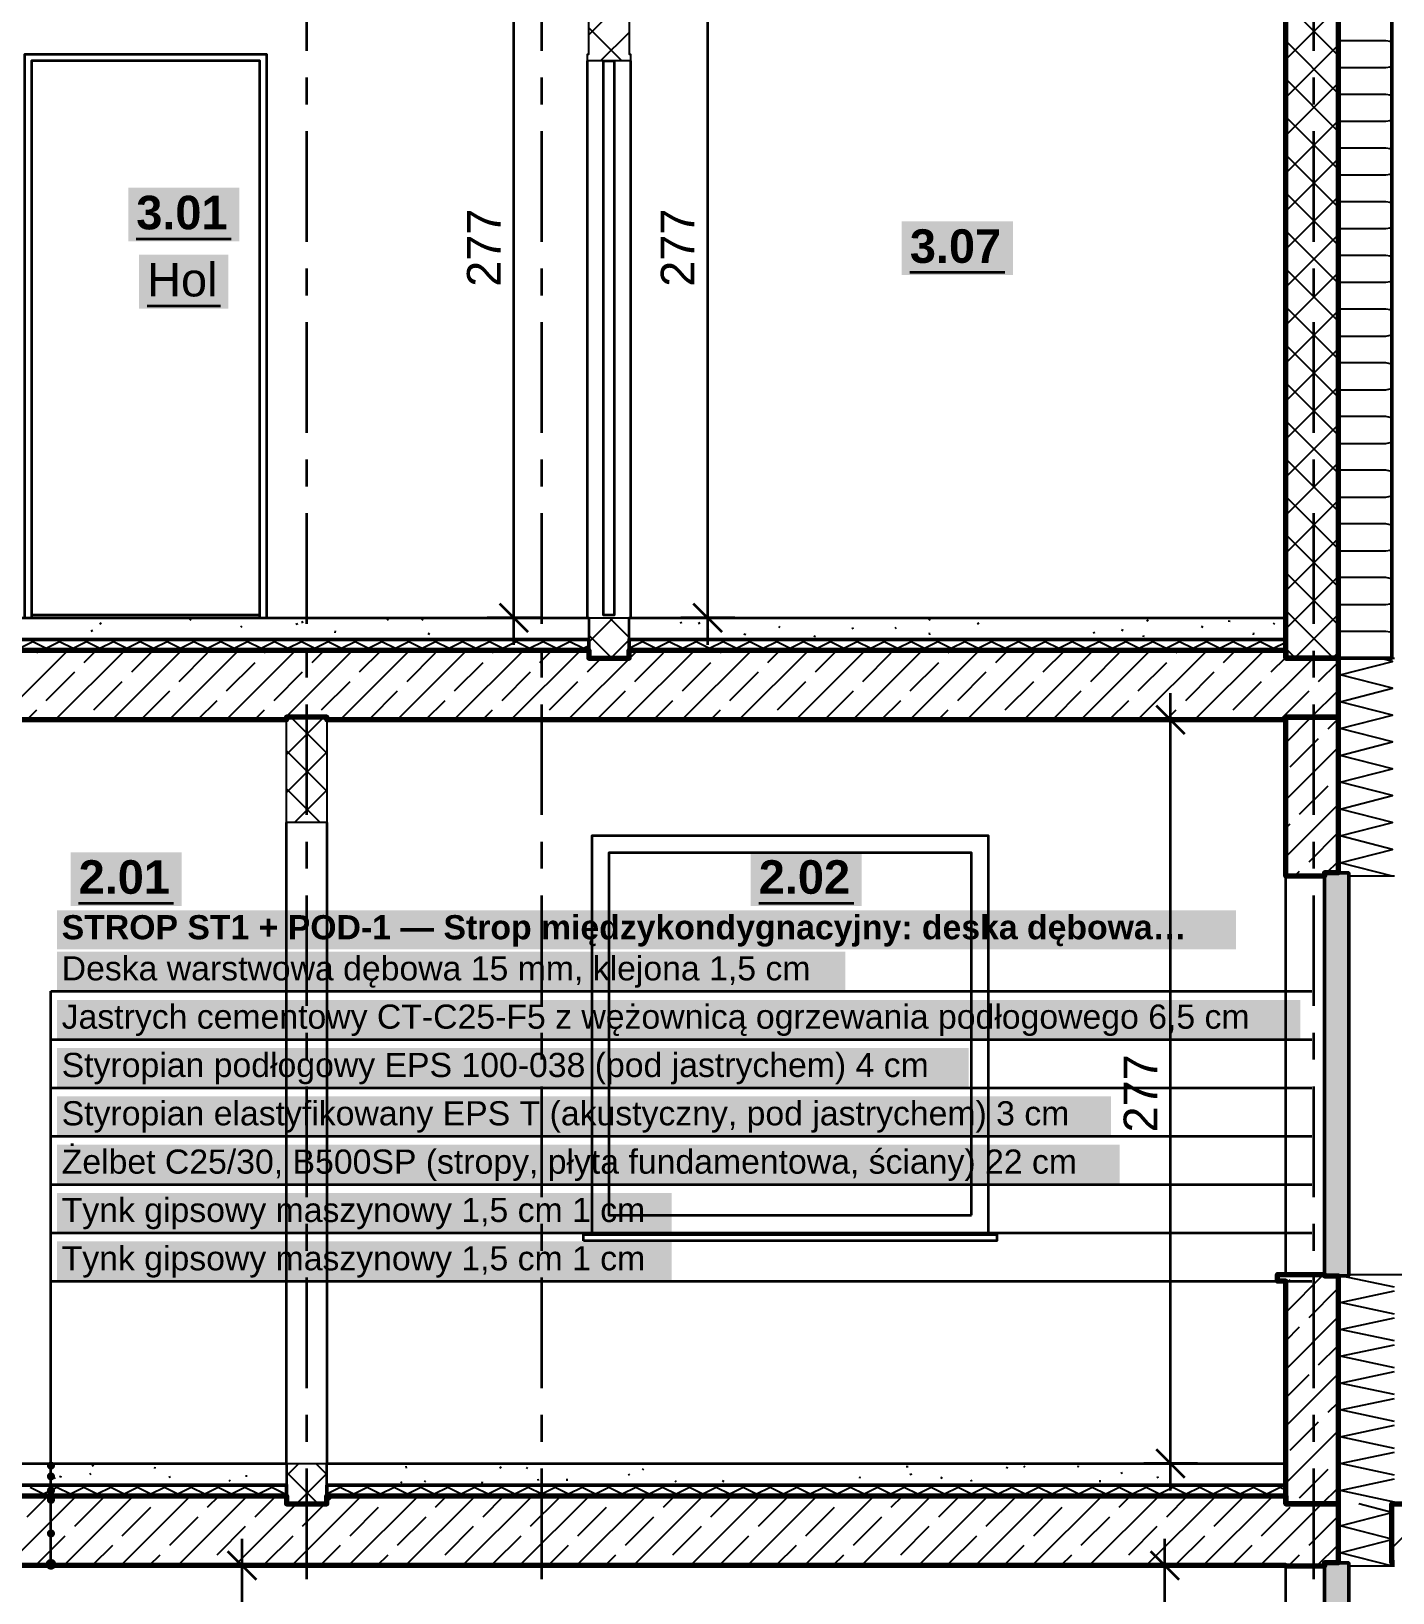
# Model space of a CAD drawing. Header units: metres. Extents: x -12.4 to 6.7, y -2 to 11.9.
# Drawn here: x -4.78 to 0.29, y 2.67 to 8.49 of the extents above; entities that cross this region are included whole.
import ezdxf

# ---------------------------------------------------------------- set-up
doc = ezdxf.new("R2010")
doc.units = ezdxf.units.M
doc.linetypes.add('PUNKTOWA', pattern=[10.5, 8.4, -1.05, 0, -1.05])
for name, color, linetype, lineweight in [('A-KRESKOWANIE', 8, 'Continuous', 18), ('A-MASKA', 7, 'Continuous', 18), ('A-OPISY', 2, 'Continuous', 25), ('A-OSIE', 1, 'PUNKTOWA', 25), ('A-POMIESZCZENIA', 2, 'Continuous', 25), ('A-SCIANY-IZOL', 4, 'Continuous', 35), ('A-SCIANY-KONSTR', 7, 'Continuous', 50), ('A-SCIANY-WYK', 8, 'Continuous', 18), ('A-STROPY', 7, 'Continuous', 50), ('A-WARSTWY', 8, 'Continuous', 25), ('A-WIDOK', 7, 'Continuous', 25), ('A-WYMIARY', 1, 'Continuous', 25), ('A-WYPELNIENIA', 9, 'Continuous', 18)]:
    doc.layers.add(name, color=color, linetype=linetype, lineweight=lineweight)
doc.styles.add('PL_ARIAL', font='arial.ttf')
doc.styles.add('PL_ARIAL_B', font='arialbd.ttf')

msp = doc.modelspace()

# ---------------------------------------------------------------- hatches: boundary and pattern name
at = {"layer": 'A-MASKA', "true_color": 0xffffff}
for points in [[(-4.6799, 5.0657), (-0.2895, 5.0657), (-0.2895, 5.2105), (-4.6799, 5.2105)], [(-4.6799, 4.9127), (-1.744, 4.9127), (-1.744, 5.0575), (-4.6799, 5.0575)], [(-4.6799, 4.7327), (-0.0499, 4.7327), (-0.0499, 4.8775), (-4.6799, 4.8775)], [(-4.6799, 4.5527), (-1.2857, 4.5527), (-1.2857, 4.6975), (-4.6799, 4.6975)], [(-4.6799, 4.3727), (-0.7554, 4.3727), (-0.7554, 4.5175), (-4.6799, 4.5175)], [(-4.6799, 4.1927), (-0.7234, 4.1927), (-0.7234, 4.3375), (-4.6799, 4.3375)], [(-4.6799, 4.0127), (-2.3913, 4.0127), (-2.3913, 4.1575), (-4.6799, 4.1575)], [(-4.6799, 3.8327), (-2.3913, 3.8327), (-2.3913, 3.9775), (-4.6799, 3.9775)]]:
    msp.add_hatch(color=7, dxfattribs=at).paths.add_polyline_path(points)
at = {"layer": 'A-OPISY', "true_color": 0x000000}
for points in [[(-4.6874, 3.1425), (-4.6879, 3.1464), (-4.6894, 3.15), (-4.6918, 3.1531), (-4.6949, 3.1555), (-4.6986, 3.157), (-4.7024, 3.1575), (-4.7063, 3.157), (-4.7099, 3.1555), (-4.713, 3.1531), (-4.7154, 3.15), (-4.7169, 3.1464), (-4.7174, 3.1425), (-4.7169, 3.1386), (-4.7154, 3.135), (-4.713, 3.1319), (-4.7099, 3.1295), (-4.7063, 3.128), (-4.7024, 3.1275), (-4.6986, 3.128), (-4.6949, 3.1295), (-4.6918, 3.1319), (-4.6894, 3.135), (-4.6879, 3.1386)], [(-4.6874, 3.1025), (-4.6879, 3.1064), (-4.6894, 3.11), (-4.6918, 3.1131), (-4.6949, 3.1155), (-4.6986, 3.117), (-4.7024, 3.1175), (-4.7063, 3.117), (-4.7099, 3.1155), (-4.713, 3.1131), (-4.7154, 3.11), (-4.7169, 3.1064), (-4.7174, 3.1025), (-4.7169, 3.0986), (-4.7154, 3.095), (-4.713, 3.0919), (-4.7099, 3.0895), (-4.7063, 3.088), (-4.7024, 3.0875), (-4.6986, 3.088), (-4.6949, 3.0895), (-4.6918, 3.0919), (-4.6894, 3.095), (-4.6879, 3.0986)], [(-4.6874, 3.05), (-4.6879, 3.0539), (-4.6894, 3.0575), (-4.6918, 3.0606), (-4.6949, 3.063), (-4.6986, 3.0645), (-4.7024, 3.065), (-4.7063, 3.0645), (-4.7099, 3.063), (-4.713, 3.0606), (-4.7154, 3.0575), (-4.7169, 3.0539), (-4.7174, 3.05), (-4.7169, 3.0461), (-4.7154, 3.0425), (-4.713, 3.0394), (-4.7099, 3.037), (-4.7063, 3.0355), (-4.7024, 3.035), (-4.6986, 3.0355), (-4.6949, 3.037), (-4.6918, 3.0394), (-4.6894, 3.0425), (-4.6879, 3.0461)], [(-4.6874, 3.015), (-4.6879, 3.0189), (-4.6894, 3.0225), (-4.6918, 3.0256), (-4.6949, 3.028), (-4.6986, 3.0295), (-4.7024, 3.03), (-4.7063, 3.0295), (-4.7099, 3.028), (-4.713, 3.0256), (-4.7154, 3.0225), (-4.7169, 3.0189), (-4.7174, 3.015), (-4.7169, 3.0111), (-4.7154, 3.0075), (-4.713, 3.0044), (-4.7099, 3.002), (-4.7063, 3.0005), (-4.7024, 3), (-4.6986, 3.0005), (-4.6949, 3.002), (-4.6918, 3.0044), (-4.6894, 3.0075), (-4.6879, 3.0111)], [(-4.6874, 2.89), (-4.6879, 2.8939), (-4.6894, 2.8975), (-4.6918, 2.9006), (-4.6949, 2.903), (-4.6986, 2.9045), (-4.7024, 2.905), (-4.7063, 2.9045), (-4.7099, 2.903), (-4.713, 2.9006), (-4.7154, 2.8975), (-4.7169, 2.8939), (-4.7174, 2.89), (-4.7169, 2.8861), (-4.7154, 2.8825), (-4.713, 2.8794), (-4.7099, 2.877), (-4.7063, 2.8755), (-4.7024, 2.875), (-4.6986, 2.8755), (-4.6949, 2.877), (-4.6918, 2.8794), (-4.6894, 2.8825), (-4.6879, 2.8861)], [(-4.6824, 2.775), (-4.6831, 2.7802), (-4.6851, 2.785), (-4.6883, 2.7891), (-4.6924, 2.7923), (-4.6973, 2.7943), (-4.7024, 2.795), (-4.7076, 2.7943), (-4.7124, 2.7923), (-4.7166, 2.7891), (-4.7198, 2.785), (-4.7218, 2.7802), (-4.7224, 2.775), (-4.7218, 2.7698), (-4.7198, 2.765), (-4.7166, 2.7609), (-4.7124, 2.7577), (-4.7076, 2.7557), (-4.7024, 2.755), (-4.6973, 2.7557), (-4.6924, 2.7577), (-4.6883, 2.7609), (-4.6851, 2.765), (-4.6831, 2.7698)]]:
    msp.add_hatch(color=7, dxfattribs=at).paths.add_polyline_path(points)
at = {"layer": 'A-POMIESZCZENIA', "true_color": 0xffffff}
for points in [[(-4.4148, 7.7025), (-4.0012, 7.7025), (-4.0012, 7.9025), (-4.4148, 7.9025)], [(-1.5343, 7.5775), (-1.1207, 7.5775), (-1.1207, 7.7775), (-1.5343, 7.7775)], [(-4.3743, 7.4525), (-4.0417, 7.4525), (-4.0417, 7.6525), (-4.3743, 7.6525)], [(-4.6293, 5.2275), (-4.2157, 5.2275), (-4.2157, 5.4275), (-4.6293, 5.4275)], [(-2.0968, 5.2275), (-1.6832, 5.2275), (-1.6832, 5.4275), (-2.0968, 5.4275)]]:
    msp.add_hatch(color=7, dxfattribs=at).paths.add_polyline_path(points)
at = {"layer": 'A-WYPELNIENIA', "true_color": 0x000000}
for points in [[(0.04, 3.85), (0.04, 5.35), (0.13, 5.35), (0.13, 3.85)], [(0.13, 0), (0.04, 0), (0.04, 2.78), (0.13, 2.78)]]:
    msp.add_hatch(color=7, dxfattribs=at).paths.add_polyline_path(points)

# ---------------------------------------------------------------- linework, layer by layer
at = {"layer": 'A-KRESKOWANIE', "lineweight": 25, "ltscale": 0.05}
for points in [[(-2.7, 8.4723), (-2.55, 8.6223)], [(0.09, 8.3953), (-0.105, 8.5903)], [(-0.105, 8.3803), (0.09, 8.5753)], [(-2.5767, 8.375), (-2.7, 8.4983)], [(-2.6559, 8.375), (-2.55, 8.4809)], [(0.09, 8.2539), (-0.105, 8.4489)], [(-0.105, 8.2389), (0.09, 8.4339)], [(0.29, 8.4439), (0.2846, 8.447), (0.2675, 8.45), (0.09, 8.45)], [(0.09, 8.35), (0.2675, 8.35), (0.2846, 8.353), (0.29, 8.3561)], [(0.09, 8.1124), (-0.105, 8.3074)], [(-0.105, 8.0974), (0.09, 8.2924)], [(0.29, 8.2439), (0.2846, 8.247), (0.2675, 8.25), (0.09, 8.25)], [(0.09, 7.971), (-0.105, 8.166)], [(-0.105, 7.956), (0.09, 8.151)], [(0.09, 8.15), (0.2675, 8.15), (0.2846, 8.153), (0.29, 8.1561)], [(0.29, 8.0439), (0.2846, 8.047), (0.2675, 8.05), (0.09, 8.05)], [(0.09, 7.8296), (-0.105, 8.0246)], [(-0.105, 7.8146), (0.09, 8.0096)], [(0.09, 7.95), (0.2675, 7.95), (0.2846, 7.953), (0.29, 7.9561)], [(0.09, 7.6882), (-0.105, 7.8832)], [(-0.105, 7.6732), (0.09, 7.8682)], [(0.29, 7.8439), (0.2846, 7.847), (0.2675, 7.85), (0.09, 7.85)], [(0.09, 7.5468), (-0.105, 7.7418)], [(0.09, 7.75), (0.2675, 7.75), (0.2846, 7.753), (0.29, 7.7561)], [(-0.105, 7.5318), (0.09, 7.7268)], [(0.29, 7.6439), (0.2846, 7.647), (0.2675, 7.65), (0.09, 7.65)], [(0.09, 7.4053), (-0.105, 7.6003)], [(-0.105, 7.3903), (0.09, 7.5853)], [(0.09, 7.55), (0.2675, 7.55), (0.2846, 7.553), (0.29, 7.5561)], [(0.09, 7.2639), (-0.105, 7.4589)], [(0.29, 7.4439), (0.2846, 7.447), (0.2675, 7.45), (0.09, 7.45)], [(-0.105, 7.2489), (0.09, 7.4439)], [(0.09, 7.35), (0.2675, 7.35), (0.2846, 7.353), (0.29, 7.3561)], [(0.09, 7.1225), (-0.105, 7.3175)], [(-0.105, 7.1075), (0.09, 7.3025)], [(0.29, 7.2439), (0.2846, 7.247), (0.2675, 7.25), (0.09, 7.25)], [(0.09, 6.9811), (-0.105, 7.1761)], [(-0.105, 6.9661), (0.09, 7.1611)], [(0.09, 7.15), (0.2675, 7.15), (0.2846, 7.153), (0.29, 7.1561)], [(0.29, 7.0439), (0.2846, 7.047), (0.2675, 7.05), (0.09, 7.05)], [(0.09, 6.8396), (-0.105, 7.0346)], [(-0.105, 6.8246), (0.09, 7.0196)], [(0.09, 6.95), (0.2675, 6.95), (0.2846, 6.953), (0.29, 6.9561)], [(0.09, 6.6982), (-0.105, 6.8932)], [(-0.105, 6.6832), (0.09, 6.8782)], [(0.29, 6.8439), (0.2846, 6.847), (0.2675, 6.85), (0.09, 6.85)], [(0.09, 6.5568), (-0.105, 6.7518)], [(0.09, 6.75), (0.2675, 6.75), (0.2846, 6.753), (0.29, 6.7561)], [(-0.105, 6.5418), (0.09, 6.7368)], [(0.29, 6.6439), (0.2846, 6.647), (0.2675, 6.65), (0.09, 6.65)], [(0.09, 6.4154), (-0.105, 6.6104)], [(-0.105, 6.4004), (0.09, 6.5954)], [(0.09, 6.55), (0.2675, 6.55), (0.2846, 6.553), (0.29, 6.5561)], [(0.09, 6.274), (-0.105, 6.469)], [(-0.105, 6.259), (0.09, 6.454)], [(0.29, 6.4439), (0.2846, 6.447), (0.2675, 6.45), (0.09, 6.45)], [(0.09, 6.35), (0.2675, 6.35), (0.2846, 6.353), (0.29, 6.3561)], [(-4.5152, 6.2759), (-4.519, 6.2818)], [(-4.1806, 6.291), (-4.1854, 6.296)], [(-3.7642, 6.2811), (-3.7665, 6.2877)], [(-3.4456, 6.2902), (-3.45, 6.2956)], [(-3.3166, 6.2899), (-3.3214, 6.295)], [(-2.7, 6.2095), (-2.6095, 6.3)], [(-2.55, 6.227), (-2.623, 6.3)], [(-2.3541, 6.2787), (-2.357, 6.2851)], [(-2.2911, 6.279), (-2.2855, 6.2832)], [(-1.432, 6.2914), (-1.4292, 6.2979)], [(-0.6174, 6.2872), (-0.6208, 6.2933)], [(-0.312, 6.2865), (-0.3189, 6.2875)], [(0.0725, 6.15), (-0.105, 6.3275)], [(-0.0725, 6.15), (0.09, 6.3125)], [(-4.5474, 6.2484), (-4.5515, 6.254)], [(-3.9906, 6.2646), (-3.9957, 6.2693)], [(-3.79, 6.2765), (-3.7837, 6.2796)], [(-3.6439, 6.245), (-3.6433, 6.252)], [(-3.297, 6.2386), (-3.2929, 6.2443)], [(-2.6145, 6.15), (-2.7, 6.2355)], [(-2.2545, 6.2526), (-2.2574, 6.2589)], [(-2.1155, 6.2367), (-2.1219, 6.2394)], [(-1.9868, 6.2638), (-1.9924, 6.2681)], [(-1.8599, 6.2284), (-1.8563, 6.2344)], [(-1.7205, 6.2604), (-1.7139, 6.2628)], [(-1.5539, 6.2593), (-1.5588, 6.2644)], [(-1.4298, 6.237), (-1.4311, 6.2439)], [(-1.2521, 6.278), (-1.2459, 6.2812)], [(-0.8223, 6.2446), (-0.8158, 6.2472)], [(-0.7133, 6.251), (-0.7119, 6.2579)], [(-0.6341, 6.229), (-0.6326, 6.2359)], [(-0.4121, 6.2648), (-0.4185, 6.2677)], [(-0.2248, 6.2373), (-0.2233, 6.2441)], [(-0.1452, 6.2759), (-0.1502, 6.2808)], [(0.29, 6.2439), (0.2846, 6.247), (0.2675, 6.25), (0.09, 6.25)], [(-4.8987, 5.92), (-4.6387, 6.18)], [(-4.82, 6.1875), (-4.77, 6.2125), (-4.72, 6.1875), (-4.67, 6.2125), (-4.62, 6.1875), (-4.57, 6.2125), (-4.52, 6.1875), (-4.47, 6.2125), (-4.42, 6.1875), (-4.37, 6.2125), (-4.32, 6.1875), (-4.27, 6.2125), (-4.22, 6.1875), (-4.17, 6.2125), (-4.12, 6.1875), (-4.07, 6.2125), (-4.02, 6.1875), (-3.97, 6.2125), (-3.92, 6.1875), (-3.87, 6.2125), (-3.82, 6.1875), (-3.77, 6.2125), (-3.72, 6.1875), (-3.67, 6.2125), (-3.62, 6.1875), (-3.57, 6.2125), (-3.52, 6.1875), (-3.47, 6.2125), (-3.42, 6.1875), (-3.37, 6.2125), (-3.32, 6.1875), (-3.27, 6.2125), (-3.22, 6.1875), (-3.17, 6.2125), (-3.12, 6.1875), (-3.07, 6.2125), (-3.02, 6.1875), (-2.97, 6.2125), (-2.92, 6.1875), (-2.87, 6.2125), (-2.82, 6.1875), (-2.77, 6.2125), (-2.72, 6.1875), (-2.7, 6.1975)], [(-4.7553, 6.1695), (-4.7448, 6.18)], [(-4.6866, 5.92), (-4.4266, 6.18)], [(-4.5785, 6.1342), (-4.5327, 6.18)], [(-4.4745, 5.92), (-4.2145, 6.18)], [(-4.4017, 6.0988), (-4.3205, 6.18)], [(-4.2623, 5.92), (-4.0023, 6.18)], [(-4.225, 6.0634), (-4.1189, 6.1695)], [(-4.0502, 5.92), (-3.7902, 6.18)], [(-3.9068, 6.1695), (-3.8963, 6.18)], [(-3.8381, 5.92), (-3.5781, 6.18)], [(-3.73, 6.1342), (-3.6841, 6.18)], [(-3.6259, 5.92), (-3.3659, 6.18)], [(-3.5532, 6.0988), (-3.472, 6.18)], [(-3.4138, 5.92), (-3.1538, 6.18)], [(-3.3764, 6.0634), (-3.2704, 6.1695)], [(-3.2017, 5.92), (-2.9417, 6.18)], [(-3.0582, 6.1695), (-3.0477, 6.18)], [(-2.9895, 5.92), (-2.7295, 6.18)], [(-2.8815, 6.1342), (-2.8356, 6.18)], [(-2.7774, 5.92), (-2.5174, 6.18)], [(-2.6181, 6.15), (-2.55, 6.2181)], [(-2.5653, 5.92), (-2.3053, 6.18)], [(-2.55, 6.1875), (-2.5, 6.2125), (-2.45, 6.1875), (-2.4, 6.2125), (-2.35, 6.1875), (-2.3, 6.2125), (-2.25, 6.1875), (-2.2, 6.2125), (-2.15, 6.1875), (-2.1, 6.2125), (-2.05, 6.1875), (-2, 6.2125), (-1.95, 6.1875), (-1.9, 6.2125), (-1.85, 6.1875), (-1.8, 6.2125), (-1.75, 6.1875), (-1.7, 6.2125), (-1.65, 6.1875), (-1.6, 6.2125), (-1.55, 6.1875), (-1.5, 6.2125), (-1.45, 6.1875), (-1.4, 6.2125), (-1.35, 6.1875), (-1.3, 6.2125), (-1.25, 6.1875), (-1.2, 6.2125), (-1.15, 6.1875), (-1.1, 6.2125), (-1.05, 6.1875), (-1, 6.2125), (-0.95, 6.1875), (-0.9, 6.2125), (-0.85, 6.1875), (-0.8, 6.2125), (-0.75, 6.1875), (-0.7, 6.2125), (-0.65, 6.1875), (-0.6, 6.2125), (-0.55, 6.1875), (-0.5, 6.2125), (-0.45, 6.1875), (-0.4, 6.2125), (-0.35, 6.1875), (-0.3, 6.2125), (-0.25, 6.1875), (-0.2, 6.2125), (-0.15, 6.1875), (-0.105, 6.21)], [(-2.5279, 6.0634), (-2.4218, 6.1695)], [(-2.3531, 5.92), (-2.0931, 6.18)], [(-2.2097, 6.1695), (-2.1992, 6.18)], [(-2.141, 5.92), (-1.881, 6.18)], [(-2.0329, 6.1342), (-1.9871, 6.18)], [(-1.9289, 5.92), (-1.6689, 6.18)], [(-1.8562, 6.0988), (-1.775, 6.18)], [(-1.7168, 5.92), (-1.4568, 6.18)], [(-1.6794, 6.0634), (-1.5733, 6.1695)], [(-1.5046, 5.92), (-1.2446, 6.18)], [(-1.3612, 6.1695), (-1.3507, 6.18)], [(-1.2925, 5.92), (-1.0325, 6.18)], [(-1.1844, 6.1342), (-1.1386, 6.18)], [(-1.0804, 5.92), (-0.8204, 6.18)], [(-1.0076, 6.0988), (-0.9264, 6.18)], [(-0.8682, 5.92), (-0.6082, 6.18)], [(-0.8309, 6.0634), (-0.7248, 6.1695)], [(-0.6561, 5.92), (-0.3961, 6.18)], [(-0.5127, 6.1695), (-0.5022, 6.18)], [(-0.444, 5.92), (-0.184, 6.18)], [(-0.3359, 6.1342), (-0.29, 6.18)], [(-0.0689, 6.15), (-0.105, 6.1861)], [(0.0689, 6.15), (0.09, 6.1711)], [(-4.0482, 6.0281), (-3.9421, 6.1342)], [(-3.1997, 6.0281), (-3.0936, 6.1342)], [(-2.7047, 6.0988), (-2.6535, 6.15)], [(-2.3511, 6.0281), (-2.2451, 6.1342)], [(-1.5026, 6.0281), (-1.3965, 6.1342)], [(-0.6541, 6.0281), (-0.548, 6.1342)], [(-0.2318, 5.92), (-0.0018, 6.15)], [(-0.1591, 6.0988), (-0.105, 6.1529)], [(0.0177, 6.0634), (0.09, 6.1358)], [(0.09, 6.15), (0.2675, 6.15)], [(0.2925, 5.338), (0.0975, 5.388), (0.2925, 5.438), (0.0975, 5.488), (0.2925, 5.538), (0.0975, 5.588), (0.2925, 5.638), (0.0975, 5.688), (0.2925, 5.738), (0.0975, 5.788), (0.2925, 5.838), (0.0975, 5.888), (0.2925, 5.938), (0.0975, 5.988), (0.2925, 6.038), (0.0975, 6.088), (0.2925, 6.138), (0.2457, 6.15)], [(0.2675, 6.15), (0.2846, 6.153), (0.29, 6.1561)], [(-4.7199, 5.9927), (-4.6139, 6.0988)], [(-4.5432, 5.9574), (-4.4371, 6.0634)], [(-3.8714, 5.9927), (-3.7653, 6.0988)], [(-3.6946, 5.9574), (-3.5886, 6.0634)], [(-3.0229, 5.9927), (-2.9168, 6.0988)], [(-2.8461, 5.9574), (-2.74, 6.0634)], [(-2.1744, 5.9927), (-2.0683, 6.0988)], [(-1.9976, 5.9574), (-1.8915, 6.0634)], [(-1.3258, 5.9927), (-1.2198, 6.0988)], [(-1.149, 5.9574), (-1.043, 6.0634)], [(-0.4773, 5.9927), (-0.3712, 6.0988)], [(-0.3005, 5.9574), (-0.1945, 6.0634)], [(-4.3664, 5.922), (-4.2603, 6.0281)], [(-4.1563, 5.92), (-4.0835, 5.9927)], [(-3.5179, 5.922), (-3.4118, 6.0281)], [(-3.3077, 5.92), (-3.235, 5.9927)], [(-2.6693, 5.922), (-2.5633, 6.0281)], [(-2.4592, 5.92), (-2.3865, 5.9927)], [(-1.8208, 5.922), (-1.7147, 6.0281)], [(-1.6107, 5.92), (-1.538, 5.9927)], [(-0.9723, 5.922), (-0.8662, 6.0281)], [(-0.7622, 5.92), (-0.6894, 5.9927)], [(-0.1237, 5.922), (-0.0177, 6.0281)], [(-0.0097, 5.93), (0.09, 6.0297)], [(-4.7927, 5.92), (-4.7553, 5.9574)], [(-3.9441, 5.92), (-3.9068, 5.9574)], [(-3.0956, 5.92), (-3.0582, 5.9574)], [(-2.2471, 5.92), (-2.2097, 5.9574)], [(-1.3986, 5.92), (-1.3612, 5.9574)], [(-0.55, 5.92), (-0.5127, 5.9574)], [(-4.5805, 5.92), (-4.5785, 5.922)], [(-3.825, 5.7917), (-3.6867, 5.93)], [(-3.675, 5.7963), (-3.8087, 5.93)], [(-2.8835, 5.92), (-2.8815, 5.922)], [(-2.035, 5.92), (-2.0329, 5.922)], [(-1.1864, 5.92), (-1.1844, 5.922)], [(-0.3379, 5.92), (-0.3359, 5.922)], [(-0.105, 5.8347), (-0.0097, 5.93)], [(0.053, 5.8867), (0.09, 5.9236)], [(-0.105, 5.6226), (0.09, 5.8176)], [(-0.0884, 5.7452), (0.0177, 5.8513)], [(-3.675, 5.6549), (-3.825, 5.8049)], [(-3.825, 5.6502), (-3.675, 5.8002)], [(0.0884, 5.7099), (0.09, 5.7115)], [(-3.6995, 5.538), (-3.825, 5.6635)], [(-3.7958, 5.538), (-3.675, 5.6588)], [(-0.053, 5.5685), (0.053, 5.6745)], [(-0.105, 5.4104), (0.09, 5.6054)], [(-0.105, 5.5165), (-0.0884, 5.5331)], [(-0.0177, 5.3917), (0.0884, 5.4978)], [(-0.0714, 5.338), (-0.053, 5.3563)], [(0.0467, 5.35), (0.09, 5.3933)], [(0.0347, 5.338), (0.04, 5.3433)], [(-0.105, 3.7134), (0.0356, 3.854)], [(0.3, 3.8069), (0.0975, 3.85), (0.0975, 3.85)], [(-0.105, 3.8194), (-0.0884, 3.8361)], [(-0.0177, 3.6946), (0.0884, 3.8007)], [(0.3, 3.7069), (0.0975, 3.75), (0.3, 3.7931)], [(-0.105, 3.5012), (0.09, 3.6962)], [(0.3, 3.6069), (0.0975, 3.65), (0.3, 3.6931)], [(-0.105, 3.6073), (-0.053, 3.6593)], [(0.0177, 3.5179), (0.09, 3.5902)], [(0.3, 3.5069), (0.0975, 3.55), (0.3, 3.5931)], [(0.3, 3.4069), (0.0975, 3.45), (0.3, 3.4931)], [(-0.105, 3.2891), (0.09, 3.4841)], [(-0.105, 3.3952), (-0.0177, 3.4825)], [(0.053, 3.3411), (0.09, 3.378)], [(0.3, 3.3069), (0.0975, 3.35), (0.3, 3.3931)], [(-0.105, 3.077), (0.09, 3.272)], [(-0.0884, 3.1997), (0.0177, 3.3057)], [(0.3, 3.2069), (0.0975, 3.25), (0.3, 3.2931)], [(-4.5494, 3.1424), (-4.5431, 3.1455)], [(-3.825, 3.1046), (-3.7796, 3.15)], [(-3.675, 3.1093), (-3.7157, 3.15)], [(-1.0802, 3.1372), (-1.0753, 3.1421)], [(0.0884, 3.1643), (0.09, 3.1659)], [(0.3, 3.1069), (0.0975, 3.15), (0.3, 3.1931)], [(-4.686, 3.0931), (-4.69, 3.0989)], [(-4.6636, 3.1002), (-4.6702, 3.1025)], [(-4.553, 3.1079), (-4.558, 3.1128)], [(-4.3117, 3.1331), (-4.3185, 3.1349)], [(-4.2591, 3.0966), (-4.2604, 3.1035)], [(-4.0392, 3.0852), (-4.034, 3.0899)], [(-3.9742, 3.1003), (-3.9739, 3.1073)], [(-3.7071, 3), (-3.825, 3.1179)], [(-3.7882, 3), (-3.675, 3.1132)], [(-3.3783, 3.1336), (-3.3797, 3.1404)], [(-3.3111, 3.0817), (-3.3072, 3.0875)], [(-3.0314, 3.1344), (-3.0252, 3.1376)], [(-2.9322, 3.1313), (-2.9286, 3.1373)], [(-2.8869, 3.0855), (-2.8878, 3.0925)], [(-2.7807, 3.0862), (-2.7806, 3.0932)], [(-2.5523, 3.107), (-2.5464, 3.1107)], [(-2.4954, 3.1254), (-2.5004, 3.1303)], [(-2.3785, 3.0817), (-2.3735, 3.0866)], [(-2.2001, 3.0823), (-2.1965, 3.0883)], [(-1.6864, 3.0968), (-1.6932, 3.0985)], [(-1.5176, 3.1389), (-1.5107, 3.1398)], [(-1.5038, 3.1098), (-1.4973, 3.1123)], [(-1.3875, 3.0951), (-1.3844, 3.1013)], [(-1.2741, 3.0835), (-1.2765, 3.0901)], [(-1.1394, 3.1329), (-1.146, 3.1353)], [(-0.8739, 3.1375), (-0.8807, 3.1392)], [(-0.796, 3.081), (-0.7951, 3.0879)], [(-0.7193, 3.1144), (-0.7126, 3.1166)], [(-0.5796, 3.0953), (-0.5826, 3.1016)], [(-0.053, 3.0229), (0.053, 3.1289)], [(0.3, 3.0069), (0.0975, 3.05), (0.3, 3.0931)], [(-4.8668, 2.77), (-4.6068, 3.03)], [(-4.7906, 2.9522), (-4.7128, 3.03)], [(-4.78, 3.0625), (-4.73, 3.0375), (-4.68, 3.0625), (-4.63, 3.0375), (-4.58, 3.0625), (-4.53, 3.0375), (-4.48, 3.0625), (-4.43, 3.0375), (-4.38, 3.0625), (-4.33, 3.0375), (-4.28, 3.0625), (-4.23, 3.0375), (-4.18, 3.0625), (-4.13, 3.0375), (-4.08, 3.0625), (-4.03, 3.0375), (-3.98, 3.0625), (-3.93, 3.0375), (-3.88, 3.0625), (-3.83, 3.0375), (-3.825, 3.04)], [(-4.6546, 2.77), (-4.3946, 3.03)], [(-4.4425, 2.77), (-4.1825, 3.03)], [(-4.2957, 3.0229), (-4.2886, 3.03)], [(-4.2304, 2.77), (-3.9704, 3.03)], [(-4.1189, 2.9875), (-4.0764, 3.03)], [(-3.9421, 2.9522), (-3.8643, 3.03)], [(-3.8061, 2.77), (-3.5461, 3.03)], [(-3.675, 3.0375), (-3.625, 3.0625), (-3.575, 3.0375), (-3.525, 3.0625), (-3.475, 3.0375), (-3.425, 3.0625), (-3.375, 3.0375), (-3.325, 3.0625), (-3.275, 3.0375), (-3.225, 3.0625), (-3.175, 3.0375), (-3.125, 3.0625), (-3.075, 3.0375), (-3.025, 3.0625), (-2.975, 3.0375), (-2.925, 3.0625), (-2.875, 3.0375), (-2.825, 3.0625), (-2.775, 3.0375), (-2.725, 3.0625), (-2.675, 3.0375), (-2.625, 3.0625), (-2.575, 3.0375), (-2.525, 3.0625), (-2.475, 3.0375), (-2.425, 3.0625), (-2.375, 3.0375), (-2.325, 3.0625), (-2.275, 3.0375), (-2.225, 3.0625), (-2.175, 3.0375), (-2.125, 3.0625), (-2.075, 3.0375), (-2.025, 3.0625), (-1.975, 3.0375), (-1.925, 3.0625), (-1.875, 3.0375), (-1.825, 3.0625), (-1.775, 3.0375), (-1.725, 3.0625), (-1.675, 3.0375), (-1.625, 3.0625), (-1.575, 3.0375), (-1.525, 3.0625), (-1.475, 3.0375), (-1.425, 3.0625), (-1.375, 3.0375), (-1.325, 3.0625), (-1.275, 3.0375), (-1.225, 3.0625), (-1.175, 3.0375), (-1.125, 3.0625), (-1.075, 3.0375), (-1.025, 3.0625), (-0.975, 3.0375), (-0.925, 3.0625), (-0.875, 3.0375), (-0.825, 3.0625), (-0.775, 3.0375), (-0.725, 3.0625), (-0.675, 3.0375), (-0.625, 3.0625), (-0.575, 3.0375), (-0.525, 3.0625), (-0.475, 3.0375), (-0.425, 3.0625), (-0.375, 3.0375), (-0.325, 3.0625), (-0.275, 3.0375), (-0.225, 3.0625), (-0.175, 3.0375), (-0.125, 3.0625), (-0.105, 3.0525)], [(-3.594, 2.77), (-3.334, 3.03)], [(-3.4471, 3.0229), (-3.44, 3.03)], [(-3.3944, 3.0783), (-3.4, 3.0825)], [(-3.3818, 2.77), (-3.1218, 3.03)], [(-3.2704, 2.9875), (-3.2279, 3.03)], [(-3.1697, 2.77), (-2.9097, 3.03)], [(-3.0928, 3.0781), (-3.0996, 3.0794)], [(-3.0936, 2.9522), (-3.0158, 3.03)], [(-2.9576, 2.77), (-2.6976, 3.03)], [(-2.7454, 2.77), (-2.4854, 3.03)], [(-2.5986, 3.0229), (-2.5915, 3.03)], [(-2.5333, 2.77), (-2.2733, 3.03)], [(-2.4218, 2.9875), (-2.3794, 3.03)], [(-2.3212, 2.77), (-2.0612, 3.03)], [(-2.2451, 2.9522), (-2.1672, 3.03)], [(-2.109, 2.77), (-1.849, 3.03)], [(-1.8969, 2.77), (-1.6369, 3.03)], [(-1.7501, 3.0229), (-1.743, 3.03)], [(-1.6848, 2.77), (-1.4248, 3.03)], [(-1.5733, 2.9875), (-1.5308, 3.03)], [(-1.4726, 2.77), (-1.2126, 3.03)], [(-1.3965, 2.9522), (-1.3187, 3.03)], [(-1.2605, 2.77), (-1.0005, 3.03)], [(-1.0484, 2.77), (-0.7884, 3.03)], [(-0.9016, 3.0229), (-0.8944, 3.03)], [(-0.8362, 2.77), (-0.5762, 3.03)], [(-0.7248, 2.9875), (-0.6823, 3.03)], [(-0.6241, 2.77), (-0.3641, 3.03)], [(-0.548, 2.9522), (-0.4702, 3.03)], [(-0.412, 2.77), (-0.152, 3.03)], [(0.0302, 3), (0.09, 3.0598)], [(-4.6139, 2.9168), (-4.5078, 3.0229)], [(-4.4371, 2.8815), (-4.331, 2.9875)], [(-4.0182, 2.77), (-3.7882, 3)], [(-3.7653, 2.9168), (-3.6822, 3)], [(-3.675, 3.0072), (-3.6593, 3.0229)], [(-3.5886, 2.8815), (-3.4825, 2.9875)], [(-2.9168, 2.9168), (-2.8107, 3.0229)], [(-2.74, 2.8815), (-2.634, 2.9875)], [(-2.0683, 2.9168), (-1.9622, 3.0229)], [(-1.8915, 2.8815), (-1.7854, 2.9875)], [(-1.2198, 2.9168), (-1.1137, 3.0229)], [(-1.043, 2.8815), (-0.9369, 2.9875)], [(-0.3712, 2.9168), (-0.2652, 3.0229)], [(-0.1998, 2.77), (0.0302, 3)], [(-0.1945, 2.8815), (-0.0884, 2.9875)], [(0.29, 2.8686), (0.0975, 2.918), (0.29, 2.9674)], [(0.29, 2.9686), (0.1677, 3)], [(0.29, 2.8356), (0.4544, 3)], [(-4.2603, 2.8461), (-4.1543, 2.9522)], [(-4.0835, 2.8107), (-3.9775, 2.9168)], [(-3.4118, 2.8461), (-3.3057, 2.9522)], [(-3.235, 2.8107), (-3.1289, 2.9168)], [(-2.5633, 2.8461), (-2.4572, 2.9522)], [(-2.3865, 2.8107), (-2.2804, 2.9168)], [(-1.7147, 2.8461), (-1.6087, 2.9522)], [(-1.538, 2.8107), (-1.4319, 2.9168)], [(-0.8662, 2.8461), (-0.7601, 2.9522)], [(-0.6894, 2.8107), (-0.5834, 2.9168)], [(-0.0177, 2.8461), (0.0884, 2.9522)], [(-4.7553, 2.7754), (-4.6492, 2.8815)], [(-3.9068, 2.7754), (-3.8007, 2.8815)], [(-3.0582, 2.7754), (-2.9522, 2.8815)], [(-2.2097, 2.7754), (-2.1036, 2.8815)], [(-1.3612, 2.7754), (-1.2551, 2.8815)], [(-0.5127, 2.7754), (-0.4066, 2.8815)], [(0.2925, 2.768), (0.0975, 2.818), (0.29, 2.8674)], [(-4.5486, 2.77), (-4.4725, 2.8461)], [(-4.3364, 2.77), (-4.2957, 2.8107)], [(-3.7, 2.77), (-3.6239, 2.8461)], [(-3.4879, 2.77), (-3.4471, 2.8107)], [(-2.8515, 2.77), (-2.7754, 2.8461)], [(-2.6394, 2.77), (-2.5986, 2.8107)], [(-2.003, 2.77), (-1.9269, 2.8461)], [(-1.7908, 2.77), (-1.7501, 2.8107)], [(-1.1544, 2.77), (-1.0783, 2.8461)], [(-0.9423, 2.77), (-0.9016, 2.8107)], [(-0.3059, 2.77), (-0.2298, 2.8461)], [(-0.0958, 2.768), (-0.053, 2.8107)], [(0.0103, 2.768), (0.09, 2.8477)], [(-4.1243, 2.77), (-4.1189, 2.7754)], [(-3.2758, 2.77), (-3.2704, 2.7754)], [(-2.4272, 2.77), (-2.4218, 2.7754)], [(-1.5787, 2.77), (-1.5733, 2.7754)], [(-0.7302, 2.77), (-0.7248, 2.7754)]]:
    msp.add_lwpolyline(points, dxfattribs=at)
at = {"layer": 'A-OPISY', "lineweight": 35, "ltscale": 0.05}
for points in [[(-4.7024, 3.65), (-4.7024, 4.91)], [(-4.7024, 4.91), (-0.0074, 4.91)], [(-4.7024, 4.73), (-0.0074, 4.73)], [(-4.7024, 4.55), (-0.0074, 4.55)], [(-4.7024, 4.37), (-0.0074, 4.37)], [(-4.7024, 4.19), (-0.0074, 4.19)], [(-4.7024, 4.01), (-0.0074, 4.01)], [(-4.7024, 3.83), (-0.0074, 3.83)], [(-4.7024, 2.775), (-4.7024, 3.65)]]:
    msp.add_lwpolyline(points, dxfattribs=at)
at = {"layer": 'A-OSIE', "linetype": 'PUNKTOWA', "lineweight": 35, "ltscale": 0.049004, "flags": 128}
for points in [[(-3.75, -1.55), (-3.75, 10.696)], [(-2.875, -1.55), (-2.875, 10.696)], [(0, -1.55), (0, 10.696)]]:
    msp.add_lwpolyline(points, dxfattribs=at)
at = {"layer": 'A-POMIESZCZENIA', "lineweight": 35, "ltscale": 0.05}
for points in [[(-4.3848, 7.7125), (-4.0312, 7.7125)], [(-1.5043, 7.5875), (-1.1507, 7.5875)], [(-4.3443, 7.4625), (-4.0717, 7.4625)], [(-4.5993, 5.2375), (-4.2457, 5.2375)], [(-2.0668, 5.2375), (-1.7132, 5.2375)]]:
    msp.add_lwpolyline(points, dxfattribs=at)
at = {"layer": 'A-SCIANY-IZOL', "lineweight": 50, "ltscale": 0.05}
msp.add_lwpolyline([(0.29, 9.776), (0.29, 6.15), (0.29, 6.15), (0.29, 6.15), (0.09, 6.15), (0.09, 6.15), (0.09, 6.15), (0.09, 9.776)], dxfattribs=at)
for points in [[(-5.02, 6.18), (-5.02, 6.18), (-5.02, 6.22), (-5.02, 6.22), (-5.02, 6.22), (-2.7, 6.22), (-2.7, 6.22), (-2.7, 6.22), (-2.7, 6.18), (-2.7, 6.18), (-2.7, 6.18), (-5.02, 6.18)], [(-2.55, 6.18), (-2.55, 6.18), (-2.55, 6.22), (-2.55, 6.22), (-2.55, 6.22), (-0.105, 6.22), (-0.105, 6.22), (-0.105, 6.22), (-0.105, 6.18), (-0.105, 6.18), (-0.105, 6.18), (-2.55, 6.18)], [(-5.23, 3.03), (-5.23, 3.03), (-5.23, 3.07), (-5.23, 3.07), (-5.23, 3.07), (-3.825, 3.07), (-3.825, 3.07), (-3.825, 3.07), (-3.825, 3.03), (-3.825, 3.03), (-3.825, 3.03), (-5.23, 3.03)], [(-3.675, 3.03), (-3.675, 3.03), (-3.675, 3.07), (-3.675, 3.07), (-3.675, 3.07), (-0.105, 3.07), (-0.105, 3.07), (-0.105, 3.07), (-0.105, 3.03), (-0.105, 3.03), (-0.105, 3.03), (-3.675, 3.03)]]:
    msp.add_lwpolyline(points, close=True, dxfattribs=at)
at = {"layer": 'A-SCIANY-KONSTR', "lineweight": 70, "ltscale": 0.05}
for points in [[(-0.105, 6.15), (-0.105, 6.15), (-0.105, 9.08), (-0.105, 9.08), (-0.105, 9.08), (-0.105, 9.08), (0.09, 9.08), (0.09, 9.08), (0.09, 9.08), (0.09, 9.08), (0.09, 6.15), (0.09, 6.15), (0.09, 6.15), (-0.105, 6.15)], [(-0.105, 5.35), (-0.105, 5.93), (-0.105, 5.93), (-0.105, 5.93), (-0.105, 5.93), (-0.105, 5.93), (0.09, 5.93), (0.09, 5.93), (0.09, 5.93), (0.09, 5.93), (0.09, 5.93), (0.09, 5.35), (0.09, 5.35), (0.09, 5.35), (0.09, 5.35), (0.09, 5.35), (0.04, 5.35), (0.04, 5.35), (0.04, 5.35), (0.04, 5.35), (0.04, 5.35), (0.04, 5.35), (0.04, 5.35), (0.04, 5.35), (0.04, 5.35), (0.04, 5.35), (0.04, 5.35), (0.04, 5.35), (0.04, 5.35), (0.04, 5.35), (0.04, 5.35), (0.04, 5.35), (0.04, 5.35), (0.04, 5.338), (0.04, 5.338), (0.04, 5.338), (-0.105, 5.338), (-0.105, 5.338), (-0.105, 5.338), (-0.105, 5.35)], [(-0.135, 3.854), (-0.135, 3.854), (-0.135, 3.854), (-0.135, 3.854), (-0.135, 3.854), (0.04, 3.854), (0.04, 3.854), (0.04, 3.854), (0.04, 3.854), (0.04, 3.854), (0.04, 3.85), (0.04, 3.85), (0.04, 3.85), (0.04, 3.85), (0.04, 3.85), (0.04, 3.85), (0.04, 3.85), (0.04, 3.85), (0.04, 3.85), (0.04, 3.85), (0.04, 3.85), (0.04, 3.85), (0.04, 3.85), (0.04, 3.85), (0.04, 3.85), (0.04, 3.85), (0.04, 3.85), (0.09, 3.85), (0.09, 3.85), (0.09, 3.85), (0.09, 3.85), (0.09, 3.85), (0.09, 3), (0.09, 3), (0.09, 3), (0.09, 3), (0.09, 3), (-0.105, 3), (-0.105, 3), (-0.105, 3), (-0.105, 3), (-0.105, 3.83), (-0.105, 3.83), (-0.105, 3.83), (-0.105, 3.83), (-0.105, 3.83), (-0.105, 3.83), (-0.105, 3.83), (-0.105, 3.83), (-0.105, 3.83), (-0.105, 3.83), (-0.105, 3.83), (-0.105, 3.83), (-0.105, 3.83), (-0.105, 3.83), (-0.105, 3.83), (-0.105, 3.83), (-0.105, 3.83), (-0.135, 3.83), (-0.135, 3.83), (-0.135, 3.83), (-0.135, 3.83), (-0.135, 3.83)]]:
    msp.add_lwpolyline(points, close=True, dxfattribs=at)
at = {"layer": 'A-SCIANY-KONSTR', "lineweight": 50, "ltscale": 0.05}
for points in [[(0.04, 3.85), (0.04, 3.85), (0.04, 5.35), (0.04, 5.35), (0.04, 5.35), (0.13, 5.35), (0.13, 5.35), (0.13, 5.35), (0.13, 3.85), (0.13, 3.85), (0.13, 3.85), (0.04, 3.85)], [(0.04, 2.78), (0.04, 2.78), (0.04, 2.78), (0.13, 2.78), (0.13, 2.78), (0.13, 2.78), (0.13, 0), (0.13, 0), (0.13, 0), (0.04, 0), (0.04, 0), (0.04, 0)]]:
    msp.add_lwpolyline(points, close=True, dxfattribs=at)
at = {"layer": 'A-SCIANY-WYK', "lineweight": 25, "ltscale": 0.05}
for points in [[(-2.55, 9.08), (-2.55, 8.4), (-2.55, 8.4), (-2.55, 8.4), (-2.55, 8.4), (-2.55, 8.4), (-2.55, 8.4), (-2.55, 8.4), (-2.55, 8.4), (-2.55, 8.4), (-2.55, 8.4), (-2.55, 8.4), (-2.55, 8.4), (-2.55, 8.4), (-2.55, 8.4), (-2.55, 8.4), (-2.55, 8.4), (-2.55, 8.4), (-2.545, 8.4), (-2.545, 8.4), (-2.545, 8.4), (-2.545, 8.4), (-2.545, 8.4), (-2.545, 8.375), (-2.545, 8.375), (-2.545, 8.375), (-2.545, 8.375), (-2.705, 8.375), (-2.705, 8.375), (-2.705, 8.375), (-2.705, 8.375), (-2.705, 8.375), (-2.705, 8.4), (-2.705, 8.4), (-2.705, 8.4), (-2.705, 8.4), (-2.7, 8.4), (-2.7, 8.4), (-2.7, 8.4), (-2.7, 8.4), (-2.7, 8.4), (-2.7, 8.4), (-2.7, 8.4), (-2.7, 8.4), (-2.7, 8.4), (-2.7, 8.4), (-2.7, 8.4), (-2.7, 8.4), (-2.7, 8.4), (-2.7, 8.4), (-2.7, 8.4), (-2.7, 8.4), (-2.7, 8.4), (-2.7, 9.08)], [(0.3, 5.338), (0.13, 5.338), (0.13, 5.338), (0.13, 5.338), (0.13, 5.338), (0.13, 5.35), (0.13, 5.35), (0.13, 5.35), (0.13, 5.35), (0.13, 5.35), (0.13, 5.35), (0.13, 5.35), (0.13, 5.35), (0.13, 5.35), (0.13, 5.35), (0.13, 5.35), (0.13, 5.35), (0.13, 5.35), (0.13, 5.35), (0.13, 5.35), (0.13, 5.35), (0.13, 5.35), (0.09, 5.35), (0.09, 5.35), (0.09, 5.35), (0.09, 5.35), (0.09, 5.35), (0.09, 6.15), (0.09, 6.15), (0.09, 6.15), (0.09, 6.15), (0.09, 6.15), (0.3, 6.15)], [(0.3, 2.768), (0.13, 2.768), (0.13, 2.768), (0.13, 2.768), (0.13, 2.78), (0.13, 2.78), (0.13, 2.78), (0.13, 2.78), (0.13, 2.78), (0.13, 2.78), (0.13, 2.78), (0.13, 2.78), (0.13, 2.78), (0.13, 2.78), (0.13, 2.78), (0.13, 2.78), (0.13, 2.78), (0.13, 2.78), (0.13, 2.78), (0.13, 2.78), (0.13, 2.78), (0.09, 2.78), (0.09, 2.78), (0.09, 2.78), (0.09, 3), (0.09, 3.85), (0.09, 3.85), (0.09, 3.85), (0.13, 3.85), (0.13, 3.85), (0.13, 3.85), (0.13, 3.85), (0.13, 3.85), (0.13, 3.85), (0.13, 3.85), (0.13, 3.85), (0.13, 3.85), (0.13, 3.85), (0.13, 3.85), (0.13, 3.85), (0.13, 3.85), (0.13, 3.85), (0.13, 3.85), (0.13, 3.85), (0.13, 3.85), (0.13, 3.854), (0.13, 3.854), (0.13, 3.854), (0.34, 3.854)], [(0.3, 3), (0.29, 3), (0.29, 3), (0.29, 3), (0.29, 3), (0.29, 3), (0.29, 3), (0.29, 3), (0.29, 3), (0.29, 3), (0.29, 3), (0.29, 3), (0.29, 3), (0.29, 3), (0.29, 3), (0.29, 3), (0.29, 3), (0.29, 3), (0.29, 2.78), (0.29, 2.78), (0.29, 2.78), (0.29, 2.78), (0.29, 2.78), (0.29, 2.78), (0.29, 2.78), (0.29, 2.78), (0.29, 2.78), (0.29, 2.78), (0.29, 2.78), (0.29, 2.78), (0.29, 2.78), (0.29, 2.78), (0.29, 2.78), (0.29, 2.78), (0.29, 2.78), (0.3, 2.78)]]:
    msp.add_lwpolyline(points, dxfattribs=at)
for points in [[(-2.7, 6.3), (-2.7, 6.3), (-2.7, 6.3), (-2.7, 6.3), (-2.7, 6.3), (-2.55, 6.3), (-2.55, 6.3), (-2.55, 6.3), (-2.55, 6.3), (-2.55, 6.15), (-2.55, 6.15), (-2.55, 6.15), (-2.7, 6.15), (-2.7, 6.15), (-2.7, 6.15), (-2.7, 6.15), (-2.7, 6.15)], [(-3.825, 5.93), (-3.825, 5.93), (-3.825, 5.93), (-3.825, 5.93), (-3.825, 5.93), (-3.675, 5.93), (-3.675, 5.93), (-3.675, 5.93), (-3.675, 5.93), (-3.675, 5.93), (-3.675, 5.538), (-3.675, 5.538), (-3.675, 5.538), (-3.825, 5.538), (-3.825, 5.538), (-3.825, 5.538), (-3.825, 5.538), (-3.825, 5.55), (-3.825, 5.55)], [(-3.825, 3.15), (-3.825, 3.15), (-3.825, 3.15), (-3.825, 3.15), (-3.825, 3.15), (-3.675, 3.15), (-3.675, 3.15), (-3.675, 3.15), (-3.675, 3.15), (-3.675, 3), (-3.675, 3), (-3.675, 3), (-3.675, 3), (-3.825, 3), (-3.825, 3), (-3.825, 3), (-3.825, 3), (-3.825, 3)]]:
    msp.add_lwpolyline(points, close=True, dxfattribs=at)
at = {"layer": 'A-STROPY', "lineweight": 70, "ltscale": 0.05}
for points in [[(-5.02, 6.18), (-2.7, 6.18), (-2.7, 6.18), (-2.7, 6.18), (-2.7, 6.15), (-2.7, 6.15), (-2.7, 6.15), (-2.7, 6.15), (-2.7, 6.15), (-2.7, 6.15), (-2.7, 6.15), (-2.7, 6.15), (-2.7, 6.15), (-2.7, 6.15), (-2.7, 6.15), (-2.7, 6.15), (-2.7, 6.15), (-2.7, 6.15), (-2.7, 6.15), (-2.7, 6.15), (-2.7, 6.15), (-2.55, 6.15), (-2.55, 6.15), (-2.55, 6.15), (-2.55, 6.15), (-2.55, 6.15), (-2.55, 6.15), (-2.55, 6.15), (-2.55, 6.15), (-2.55, 6.15), (-2.55, 6.15), (-2.55, 6.15), (-2.55, 6.15), (-2.55, 6.15), (-2.55, 6.15), (-2.55, 6.15), (-2.55, 6.15), (-2.55, 6.15), (-2.55, 6.18), (-2.55, 6.18), (-2.55, 6.18), (-0.105, 6.18), (-0.105, 6.18), (-0.105, 6.18), (-0.105, 6.15), (-0.105, 6.15), (-0.105, 6.15), (-0.105, 6.15), (-0.105, 6.15), (-0.105, 6.15), (-0.105, 6.15), (-0.105, 6.15), (-0.105, 6.15), (-0.105, 6.15), (-0.105, 6.15), (-0.105, 6.15), (-0.105, 6.15), (-0.105, 6.15), (-0.105, 6.15), (-0.105, 6.15), (-0.105, 6.15), (0.09, 6.15), (0.09, 6.15), (0.09, 6.15), (0.09, 5.93), (0.09, 5.93), (0.09, 5.93), (-0.105, 5.93), (-0.105, 5.93), (-0.105, 5.93), (-0.105, 5.93), (-0.105, 5.93), (-0.105, 5.93), (-0.105, 5.93), (-0.105, 5.93), (-0.105, 5.93), (-0.105, 5.93), (-0.105, 5.93), (-0.105, 5.93), (-0.105, 5.93), (-0.105, 5.93), (-0.105, 5.93), (-0.105, 5.93), (-0.105, 5.93), (-0.105, 5.92), (-0.105, 5.92), (-0.105, 5.92), (-3.675, 5.92), (-3.675, 5.92), (-3.675, 5.92), (-3.675, 5.93), (-3.675, 5.93), (-3.675, 5.93), (-3.675, 5.93), (-3.675, 5.93), (-3.675, 5.93), (-3.675, 5.93), (-3.675, 5.93), (-3.675, 5.93), (-3.675, 5.93), (-3.675, 5.93), (-3.675, 5.93), (-3.675, 5.93), (-3.675, 5.93), (-3.675, 5.93), (-3.675, 5.93), (-3.675, 5.93), (-3.825, 5.93), (-3.825, 5.93), (-3.825, 5.93), (-3.825, 5.93), (-3.825, 5.93), (-3.825, 5.93), (-3.825, 5.93), (-3.825, 5.93), (-3.825, 5.93), (-3.825, 5.93), (-3.825, 5.93), (-3.825, 5.93), (-3.825, 5.93), (-3.825, 5.93), (-3.825, 5.93), (-3.825, 5.93), (-3.825, 5.93), (-3.825, 5.92), (-3.825, 5.92), (-3.825, 5.92), (-5, 5.92)], [(-5.23, 3.03), (-3.825, 3.03), (-3.825, 3.03), (-3.825, 3.03), (-3.825, 3.03), (-3.825, 3.03), (-3.825, 3), (-3.825, 3), (-3.825, 3), (-3.825, 3), (-3.825, 3), (-3.825, 3), (-3.825, 3), (-3.825, 3), (-3.825, 3), (-3.825, 3), (-3.825, 3), (-3.825, 3), (-3.825, 3), (-3.825, 3), (-3.825, 3), (-3.825, 3), (-3.825, 3), (-3.675, 3), (-3.675, 3), (-3.675, 3), (-3.675, 3), (-3.675, 3), (-3.675, 3), (-3.675, 3), (-3.675, 3), (-3.675, 3), (-3.675, 3), (-3.675, 3), (-3.675, 3), (-3.675, 3), (-3.675, 3), (-3.675, 3), (-3.675, 3), (-3.675, 3), (-3.675, 3.03), (-3.675, 3.03), (-3.675, 3.03), (-3.675, 3.03), (-3.675, 3.03), (-3.675, 3.03), (-3.675, 3.03), (-3.675, 3.03), (-0.105, 3.03), (-0.105, 3.03), (-0.105, 3.03), (-0.105, 3.03), (-0.105, 3.03), (-0.105, 3.03), (-0.105, 3.03), (-0.105, 3.03), (-0.105, 3), (-0.105, 3), (-0.105, 3), (-0.105, 3), (-0.105, 3), (-0.105, 3), (-0.105, 3), (-0.105, 3), (-0.105, 3), (-0.105, 3), (-0.105, 3), (-0.105, 3), (-0.105, 3), (-0.105, 3), (-0.105, 3), (-0.105, 3), (-0.105, 3), (0.09, 3), (0.09, 3), (0.09, 3), (0.09, 3), (0.09, 3), (0.09, 3), (0.09, 3), (0.09, 3), (0.09, 2.78), (0.09, 2.78), (0.09, 2.78), (0.09, 2.78), (0.09, 2.78), (0.09, 2.78), (0.09, 2.78), (0.09, 2.78), (0.04, 2.78), (0.04, 2.78), (0.04, 2.78), (0.04, 2.78), (0.04, 2.78), (0.04, 2.78), (0.04, 2.78), (0.04, 2.78), (0.04, 2.78), (0.04, 2.78), (0.04, 2.78), (0.04, 2.78), (0.04, 2.78), (0.04, 2.78), (0.04, 2.78), (0.04, 2.78), (0.04, 2.78), (0.04, 2.768), (0.04, 2.768), (0.04, 2.768), (0.04, 2.768), (0.04, 2.768), (-0.105, 2.768), (-0.105, 2.768), (-0.105, 2.768), (-0.105, 2.768), (-0.105, 2.768), (-0.105, 2.77), (-0.105, 2.77), (-0.105, 2.77), (-0.105, 2.77), (-0.105, 2.77), (-0.105, 2.77), (-0.105, 2.77), (-0.105, 2.77), (-0.105, 2.77), (-0.105, 2.77), (-0.105, 2.77), (-0.105, 2.77), (-0.105, 2.77), (-0.105, 2.77), (-0.105, 2.77), (-0.105, 2.77), (-0.105, 2.77), (-5, 2.77)], [(0.3, 2.78), (0.29, 2.78), (0.29, 2.78), (0.29, 2.78), (0.29, 2.78), (0.29, 2.78), (0.29, 3), (0.29, 3), (0.29, 3), (0.29, 3), (0.29, 3), (1.3, 3)]]:
    msp.add_lwpolyline(points, dxfattribs=at)
at = {"layer": 'A-WARSTWY', "lineweight": 35, "ltscale": 0.05}
for points in [[(-2.645, 8.375), (-2.645, 8.375), (-2.605, 8.375), (-2.605, 8.375), (-2.605, 8.375), (-2.605, 6.31), (-2.605, 6.31), (-2.605, 6.31), (-2.645, 6.31), (-2.645, 6.31), (-2.645, 6.31), (-2.645, 8.375)], [(-5.02, 6.3), (-5.02, 6.3), (-5.02, 6.3), (-2.7, 6.3), (-2.7, 6.3), (-2.7, 6.3), (-2.7, 6.3), (-2.7, 6.22), (-2.7, 6.22), (-2.7, 6.22), (-5.02, 6.22), (-5.02, 6.22), (-5.02, 6.22)], [(-2.55, 6.3), (-2.55, 6.3), (-2.55, 6.3), (-0.105, 6.3), (-0.105, 6.3), (-0.105, 6.3), (-0.105, 6.22), (-0.105, 6.22), (-0.105, 6.22), (-2.55, 6.22), (-2.55, 6.22), (-2.55, 6.22), (-2.55, 6.22), (-2.55, 6.3)], [(-5.23, 3.135), (-5.23, 3.15), (-5.23, 3.15), (-5.23, 3.15), (-5.23, 3.15), (-3.825, 3.15), (-3.825, 3.15), (-3.825, 3.15), (-3.825, 3.15), (-3.825, 3.15), (-3.825, 3.07), (-3.825, 3.07), (-3.825, 3.07), (-3.825, 3.07), (-3.825, 3.07), (-5.23, 3.07), (-5.23, 3.07), (-5.23, 3.07), (-5.23, 3.07), (-5.23, 3.07), (-5.23, 3.135)], [(-3.675, 3.15), (-3.675, 3.15), (-3.675, 3.15), (-3.675, 3.15), (-0.105, 3.15), (-0.105, 3.15), (-0.105, 3.15), (-0.105, 3.15), (-0.105, 3.07), (-0.105, 3.07), (-0.105, 3.07), (-0.105, 3.07), (-3.675, 3.07), (-3.675, 3.07), (-3.675, 3.07), (-3.675, 3.07)]]:
    msp.add_lwpolyline(points, close=True, dxfattribs=at)
at = {"layer": 'A-WIDOK', "lineweight": 35, "ltscale": 0.05}
for points in [[(-4.8, 6.3004), (-4.8, 8.4), (-4.775, 8.4), (-3.925, 8.4), (-3.9, 8.4), (-3.9, 6.3004)], [(-3.925, 6.3004), (-3.925, 8.375), (-4.775, 8.375), (-4.775, 6.3004)], [(-2.705, 6.3004), (-2.705, 8.3746)], [(-2.545, 8.3746), (-2.545, 6.3004)], [(-3.9254, 6.31), (-4.7746, 6.31)], [(-3.825, 3.1504), (-3.825, 5.5376)], [(-3.675, 5.5376), (-3.675, 3.1504)], [(-1.212, 4.0044), (-1.212, 5.488), (-2.688, 5.488), (-2.688, 4.0044)], [(-1.275, 4.075), (-1.275, 5.425), (-2.625, 5.425), (-2.625, 4.075), (-1.275, 4.075)], [(-0.105, 3.8544), (-0.105, 5.3376)], [(-2.72, 3.98), (-2.72, 4.004), (-1.18, 4.004), (-1.18, 3.98), (-2.72, 3.98)], [(-0.105, 0.0004), (-0.105, 2.7676)]]:
    msp.add_lwpolyline(points, dxfattribs=at)
at = {"layer": 'A-WYMIARY', "lineweight": 35, "ltscale": 0.05}
for points in [[(-2.9784, 6.2), (-2.9784, 9.17)], [(-2.2566, 6.2), (-2.2566, 9.17)], [(-2.9254, 6.247), (-3.0314, 6.353)], [(-2.2036, 6.247), (-2.3096, 6.353)], [(-2.8784, 6.3), (-3.0784, 6.3)], [(-2.1566, 6.3), (-2.3566, 6.3)], [(-0.5334, 3.05), (-0.5334, 6.02)], [(-0.4804, 5.867), (-0.5864, 5.973)], [(-0.4334, 5.92), (-0.6334, 5.92)], [(-0.4804, 3.097), (-0.5864, 3.203)], [(-0.4334, 3.15), (-0.6334, 3.15)], [(-3.9904, -0.1), (-3.9904, 2.87)], [(-0.5544, -0.1), (-0.5544, 2.87)], [(-3.9374, 2.717), (-4.0434, 2.823)], [(-0.5014, 2.717), (-0.6074, 2.823)], [(-3.8904, 2.77), (-4.0904, 2.77)], [(-0.4544, 2.77), (-0.6544, 2.77)]]:
    msp.add_lwpolyline(points, dxfattribs=at)

# ---------------------------------------------------------------- texts
at = {"layer": 'A-OPISY'}
for s, style, p in [('STROP ST1 + POD-1 — Strop międzykondygnacyjny: deska dębowa…', 'PL_ARIAL_B', (-4.6624, 5.103)), ('Deska warstwowa dębowa 15 mm, klejona 1,5 cm', 'PL_ARIAL', (-4.6624, 4.95)), ('Jastrych cementowy CT-C25-F5 z wężownicą ogrzewania podłogowego 6,5 cm', 'PL_ARIAL', (-4.6624, 4.77)), ('Styropian podłogowy EPS 100-038 (pod jastrychem) 4 cm', 'PL_ARIAL', (-4.6624, 4.59)), ('Styropian elastyfikowany EPS T (akustyczny, pod jastrychem) 3 cm', 'PL_ARIAL', (-4.6624, 4.41)), ('Żelbet C25/30, B500SP (stropy, płyta fundamentowa, ściany) 22 cm', 'PL_ARIAL', (-4.6624, 4.23)), ('Tynk gipsowy maszynowy 1,5 cm 1 cm', 'PL_ARIAL', (-4.6624, 4.05)), ('Tynk gipsowy maszynowy 1,5 cm 1 cm', 'PL_ARIAL', (-4.6624, 3.87))]:
    msp.add_text(s, height=0.09, dxfattribs=dict(at, style=style)).set_placement(p)
at = {"layer": 'A-POMIESZCZENIA'}
for s, style, p in [('3.01', 'PL_ARIAL_B', (-4.3848, 7.7475)), ('3.07', 'PL_ARIAL_B', (-1.5043, 7.6225)), ('Hol', 'PL_ARIAL', (-4.3443, 7.4975)), ('2.01', 'PL_ARIAL_B', (-4.5993, 5.2725)), ('2.02', 'PL_ARIAL_B', (-2.0668, 5.2725))]:
    msp.add_text(s, height=0.125, dxfattribs=dict(at, style=style)).set_placement(p)
at = {"layer": 'A-WYMIARY', "style": 'PL_ARIAL'}
for p in [(-3.0284, 7.5334), (-2.3066, 7.5334), (-0.5834, 4.3834)]:
    msp.add_text('277', height=0.125, rotation=90, dxfattribs=at).set_placement(p)

doc.saveas('drawing.dxf')
